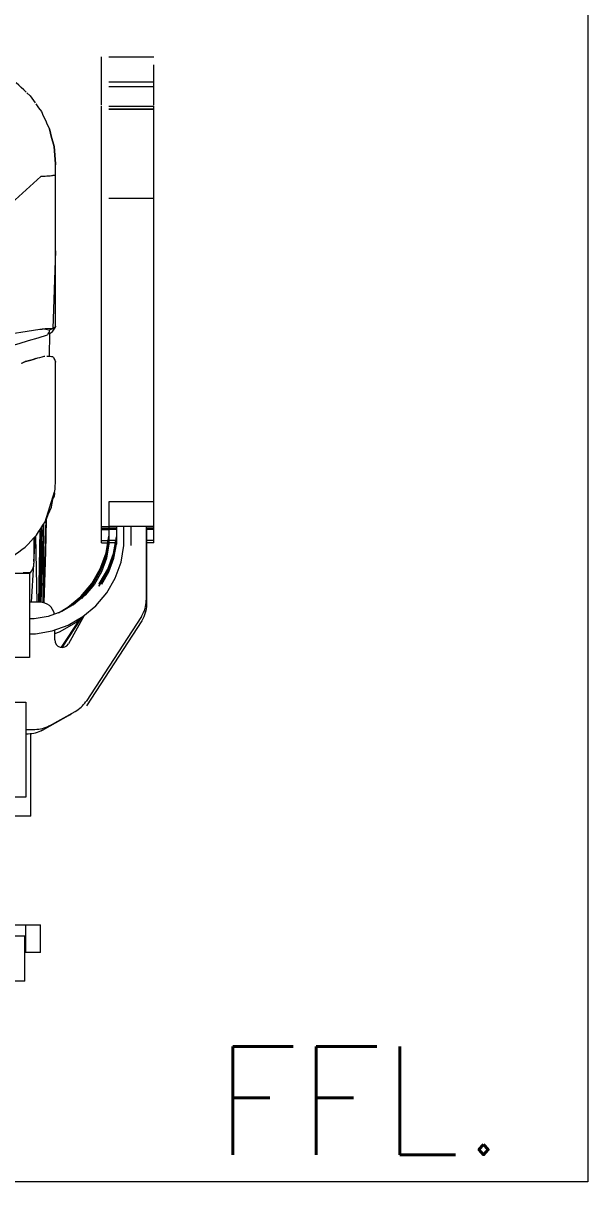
# Model space of a CAD drawing. Extents: x 3552052 to 4102982, y -707811 to -630695.
# Drawn here: x 3666683 to 3667204, y -700186 to -699116 of the extents above; entities that cross this region are included whole.
import ezdxf

# ---------------------------------------------------------------- set-up
doc = ezdxf.new("R2010")
doc.units = 0
doc.header["$LTSCALE"] = 6
doc.header["$MEASUREMENT"] = 0
for name, color, linetype, lineweight in [('ELE-SOCKET NMBERING', 7, 'CONTINUOUS', 9), ('EQP', 6, 'CONTINUOUS', 0), ('MEP_HVAC_RA_DUCT', 1, 'CONTINUOUS', 0)]:
    doc.layers.add(name, color=color, linetype=linetype, lineweight=lineweight)
doc.styles.add('Annotation', font='tahoma.ttf')

msp = doc.modelspace()

# ---------------------------------------------------------------- linework, layer by layer
at = {"layer": 'EQP'}
for p, q in [((3666755.5, -699146.8), (3666755.5, -699146.7)), ((3666755.5, -699154.3), (3666755.5, -699146.8)), ((3666762.4, -699146.7), (3666803.7, -699146.7)), ((3666755.5, -699170.1), (3666755.5, -699154.3)), ((3666803.7, -699170.1), (3666803.7, -699154.3)), ((3666755.5, -699174.5), (3666755.5, -699170.1)), ((3666762.4, -699170), (3666803.7, -699170)), ((3666803.7, -699174.5), (3666803.7, -699170.1)), ((3666689.6, -699182.9), (3666686.5, -699180.1)), ((3666755.5, -699191.5), (3666755.5, -699174.5)), ((3666803.7, -699174.5), (3666762.4, -699174.5)), ((3666803.7, -699191.5), (3666803.7, -699174.5)), ((3666689.6, -699182.9), (3666694.3, -699189.2)), ((3666755.5, -699195.3), (3666755.5, -699192.3)), ((3666755.5, -699277.7), (3666755.5, -699195.3)), ((3666762.4, -699192.3), (3666803.7, -699192.3)), ((3666762.4, -699195.3), (3666803.7, -699195.3)), ((3666803.7, -699195.3), (3666762.4, -699195.3)), ((3666803.7, -699195.3), (3666803.7, -699192.3)), ((3666803.7, -699277.7), (3666803.7, -699195.3)), ((3666711.4, -699228.7), (3666711.7, -699229.5)), ((3666713.1, -699245.5), (3666713.1, -699246.7)), ((3666713.1, -699246.7), (3666713.1, -699245.5)), ((3666713.1, -699246.7), (3666713.1, -699245.5)), ((3666755.5, -699557.7), (3666755.5, -699277.7)), ((3666803.7, -699277.7), (3666762.4, -699277.7)), ((3666803.7, -699557.7), (3666803.7, -699277.7)), ((3666713.1, -699326), (3666710.7, -699397.7)), ((3666539.3, -699423.9), (3666698.7, -699398.3)), ((3666710.7, -699397.7), (3666703.4, -699398.1)), ((3666707.5, -699423.3), (3666707.9, -699402.2)), ((3666712.7, -699396.5), (3666709.6, -699401)), ((3666710.7, -699397.7), (3666711.3, -699397.3)), ((3666712.7, -699396.5), (3666713.1, -699396)), ((3666713.1, -699396), (3666712.7, -699396.5)), ((3666713.1, -699395.6), (3666713.1, -699396)), ((3666702.5, -699423.3), (3666703.3, -699423.2)), ((3666704.9, -699423.1), (3666705.7, -699423.1)), ((3666710.7, -699423.7), (3666711, -699424.3)), ((3666713.1, -699428.2), (3666713.1, -699428.9)), ((3666713.1, -699428.9), (3666713.1, -699428.2)), ((3666713.1, -699428.9), (3666713.1, -699428.2)), ((3666703.5, -699576.3), (3666712.2, -699548.5)), ((3666711.7, -699552.7), (3666710.9, -699554.7)), ((3666712, -699549.4), (3666711.7, -699552.7)), ((3666755.5, -699580.4), (3666755.5, -699557.7)), ((3666762.4, -699557.7), (3666762.4, -699580.4)), ((3666803.7, -699557.7), (3666762.4, -699557.7)), ((3666803.7, -699580.4), (3666803.7, -699557.7)), ((3666704.4, -699574), (3666704.5, -699574.5)), ((3666704.5, -699574.5), (3666704.4, -699574.1)), ((3666704.4, -699574.1), (3666704.5, -699574.5)), ((3666704.5, -699574.5), (3666704.4, -699574.1)), ((3666698.6, -699584.2), (3666697.3, -699650.4)), ((3666697.9, -699650.4), (3666700.2, -699581.3)), ((3666699.2, -699650.5), (3666700.3, -699581.1)), ((3666699.8, -699650.6), (3666702.1, -699578.5)), ((3666702.1, -699578.4), (3666701.2, -699650.8)), ((3666755.5, -699580.7), (3666755.5, -699580.4)), ((3666755.5, -699582), (3666755.5, -699580.7)), ((3666755.5, -699580.7), (3666762.4, -699580.7)), ((3666755.5, -699582.2), (3666762.4, -699582.2)), ((3666755.5, -699583.2), (3666755.5, -699582.3)), ((3666755.5, -699583.2), (3666762.4, -699583.2)), ((3666755.5, -699593.5), (3666755.5, -699583.2)), ((3666762.4, -699580.4), (3666762.4, -699596.9)), ((3666803.7, -699580.4), (3666762.4, -699580.4)), ((3666762.4, -699580.4), (3666762.4, -699580.7)), ((3666762.4, -699580.7), (3666762.4, -699582)), ((3666769.2, -699580.7), (3666762.4, -699580.7)), ((3666769.2, -699582.2), (3666762.4, -699582.2)), ((3666762.4, -699582.3), (3666762.4, -699583.2)), ((3666769.2, -699583.2), (3666762.4, -699583.2)), ((3666762.4, -699583.2), (3666762.4, -699593.5)), ((3666769.2, -699580.4), (3666769.2, -699596.9)), ((3666776.2, -699598.1), (3666776.2, -699580.4)), ((3666783, -699598.1), (3666783, -699580.4)), ((3666796.8, -699580.4), (3666796.8, -699648.6)), ((3666803.7, -699580.7), (3666796.8, -699580.7)), ((3666803.7, -699582.2), (3666796.8, -699582.2)), ((3666803.7, -699583.2), (3666796.8, -699583.2)), ((3666797, -699583.2), (3666797, -699652.6)), ((3666803.7, -699580.7), (3666803.7, -699580.4)), ((3666803.7, -699582), (3666803.7, -699580.7)), ((3666803.7, -699583.2), (3666803.7, -699582.3)), ((3666803.7, -699593.5), (3666803.7, -699583.2)), ((3666693.2, -699613), (3666694.6, -699589.5)), ((3666693.2, -699591), (3666693.2, -699614.3)), ((3666694.7, -699589.4), (3666695.9, -699650.4)), ((3666755.5, -699595.7), (3666755.5, -699593.5)), ((3666755.5, -699593.5), (3666761.7, -699593.5)), ((3666755.5, -699595.7), (3666761.3, -699595.7)), ((3666759.7, -699604.9), (3666762.4, -699589.5)), ((3666762.4, -699590), (3666759.7, -699605.4)), ((3666762.4, -699591.4), (3666759.7, -699606.8)), ((3666762.4, -699591.8), (3666759.7, -699607.2)), ((3666762.4, -699596.9), (3666760.1, -699609.9)), ((3666762.4, -699593.5), (3666762.4, -699595.7)), ((3666768.6, -699593.5), (3666762.4, -699593.5)), ((3666768.2, -699595.7), (3666762.4, -699595.7)), ((3666769.2, -699589.6), (3666766.6, -699604.9)), ((3666766.6, -699605.4), (3666769.2, -699590.1)), ((3666766.6, -699606.8), (3666769.2, -699591.5)), ((3666766.6, -699607.2), (3666769.2, -699592)), ((3666766.9, -699609.9), (3666769.2, -699596.9)), ((3666773.5, -699613.5), (3666776.2, -699598.1)), ((3666803.7, -699593.5), (3666797, -699593.5)), ((3666803.7, -699595.7), (3666797, -699595.7)), ((3666803.7, -699595.7), (3666803.7, -699593.5)), ((3666754.4, -699619.6), (3666759.7, -699604.9)), ((3666759.7, -699605.4), (3666754.4, -699620)), ((3666759.7, -699606.8), (3666754.4, -699621.4)), ((3666759.7, -699607.2), (3666754.4, -699621.9)), ((3666759.7, -699605.4), (3666759.7, -699604.9)), ((3666759.7, -699607.2), (3666759.7, -699606.8)), ((3666766.6, -699604.9), (3666761.2, -699619.6)), ((3666761.2, -699620), (3666766.6, -699605.4)), ((3666761.2, -699621.4), (3666766.6, -699606.8)), ((3666761.2, -699621.9), (3666766.6, -699607.2)), ((3666766.6, -699605.4), (3666766.6, -699604.9)), ((3666691, -699650.4), (3666693.1, -699615.4)), ((3666760.1, -699609.9), (3666755.6, -699622.3)), ((3666762.4, -699622.3), (3666766.9, -699609.9)), ((3666768.1, -699628.2), (3666773.5, -699613.5)), ((3666579.9, -699623.8), (3666689.2, -699623.8)), ((3666689.2, -699623.8), (3666689.2, -699622.9)), ((3666689.2, -699623.8), (3666689.2, -699701.5)), ((3666746.5, -699633.1), (3666754.4, -699619.6)), ((3666754.4, -699620), (3666746.5, -699633.6)), ((3666754.4, -699621.4), (3666746.5, -699635)), ((3666754.4, -699621.9), (3666746.5, -699635.5)), ((3666755.6, -699622.3), (3666749, -699633.8)), ((3666761.2, -699619.6), (3666753.4, -699633.1)), ((3666753.4, -699633.6), (3666761.2, -699620)), ((3666753.4, -699635), (3666761.2, -699621.4)), ((3666753.4, -699635.5), (3666761.2, -699621.9)), ((3666754.4, -699620), (3666754.4, -699619.6)), ((3666754.4, -699621.9), (3666754.4, -699621.4)), ((3666755.8, -699633.8), (3666762.4, -699622.3)), ((3666760.3, -699641.7), (3666768.1, -699628.2)), ((3666761.2, -699620), (3666761.2, -699619.6)), ((3666761.2, -699621.9), (3666761.2, -699621.4)), ((3666736.5, -699645.1), (3666746.5, -699633.1)), ((3666746.5, -699633.6), (3666736.5, -699645.6)), ((3666746.5, -699635), (3666736.5, -699647)), ((3666746.5, -699635.5), (3666737, -699646.9)), ((3666749, -699633.8), (3666740.5, -699643.9)), ((3666746.5, -699633.6), (3666746.5, -699633.1)), ((3666746.5, -699635.5), (3666746.5, -699635)), ((3666753.4, -699633.6), (3666753.4, -699633.1)), ((3666753.4, -699635.5), (3666753.4, -699635)), ((3666698.6, -699650.4), (3666689.2, -699650.4)), ((3666724.5, -699655.1), (3666736.5, -699645.1)), ((3666736.5, -699645.6), (3666724.5, -699655.6)), ((3666736.5, -699647), (3666729.2, -699653.1)), ((3666740.5, -699643.9), (3666730.3, -699652.4)), ((3666736.5, -699645.6), (3666736.5, -699645.1)), ((3666736.5, -699647.3), (3666736.5, -699647)), ((3666750.2, -699653.7), (3666760.3, -699641.7)), ((3666718.9, -699659.1), (3666706.4, -699663.6)), ((3666715.8, -699660.2), (3666724.5, -699655.1)), ((3666724.5, -699655.6), (3666718, -699659.4)), ((3666730.3, -699652.4), (3666718.9, -699659.1)), ((3666724.5, -699655.6), (3666724.5, -699655.1)), ((3666738.3, -699663.7), (3666750.2, -699653.7)), ((3666693.4, -699665.9), (3666689.2, -699665.9)), ((3666706.4, -699663.6), (3666693.4, -699665.9)), ((3666710, -699676.9), (3666724.7, -699671.6)), ((3666716.8, -699677.8), (3666732.4, -699668.8)), ((3666718.7, -699692.1), (3666735.5, -699666.3)), ((3666736.7, -699665.2), (3666719.2, -699692.1)), ((3666724.7, -699671.6), (3666738.3, -699663.7)), ((3666739.5, -699662.7), (3666725, -699689)), ((3666732.4, -699668.8), (3666739.3, -699663)), ((3666792.3, -699663.6), (3666741.3, -699742.2)), ((3666792.6, -699667.6), (3666741.5, -699746.2)), ((3666689.2, -699679.6), (3666694.6, -699679.6)), ((3666694.6, -699679.6), (3666710, -699676.9)), ((3666712.3, -699685.3), (3666712.3, -699676.1)), ((3666712.3, -699679.5), (3666716.8, -699677.8)), ((3666689.2, -699701.5), (3666579.9, -699701.5)), ((3665800.4, -699742.9), (3666685.8, -699742.9)), ((3666685.8, -699742.9), (3666685.8, -699830.4)), ((3666701.1, -699768.5), (3666724.9, -699755.2)), ((3666707.4, -699764.5), (3666731.3, -699751.3)), ((3666687.4, -699767.9), (3666694.1, -699767.9)), ((3666685.8, -699771.9), (3666687.8, -699771.9)), ((3666690.2, -699848.1), (3666690.2, -699771.6)), ((3666685.8, -699830.4), (3665800.4, -699830.4)), ((3666690.2, -699848.1), (3666461.7, -699848.1)), ((3666654.5, -699948.3), (3666685.3, -699948.3)), ((3666685.3, -699948.3), (3666699.1, -699948.3)), ((3666685.3, -699948.3), (3666685.3, -699973.9)), ((3666699.1, -699973.9), (3666699.1, -699948.3)), ((3666670.2, -699958.5), (3666684.7, -699958.5)), ((3666684.7, -700000.5), (3666684.7, -699958.5)), ((3666685.3, -699973.9), (3666684.7, -699973.9)), ((3666699.1, -699973.9), (3666685.3, -699973.9)), ((3666684.7, -700000.5), (3666670.2, -700000.5))]:
    msp.add_line(p, q, dxfattribs=at)
at = {"layer": 'EQP', "flags": 128}
for points in [[(3666686.1, -699179.4), (3666683.7, -699177.3), (3666681.4, -699175.2), (3666679.1, -699173.1), (3666676.7, -699170.9)], [(3666694.8, -699190.2), (3666697.4, -699193.8), (3666700, -699197.4)], [(3666700, -699197.4), (3666701.8, -699201.3), (3666703.7, -699205.3), (3666705.5, -699209.2), (3666707.4, -699213.2)], [(3666707.4, -699213.2), (3666708.5, -699217.2), (3666709.5, -699221.3), (3666710.6, -699225.4), (3666711.7, -699229.5)], [(3666711.7, -699229.5), (3666710.6, -699225.4), (3666709.5, -699221.3), (3666708.5, -699217.2), (3666707.4, -699213.2)], [(3666711.7, -699229.5), (3666712, -699233.5), (3666712.4, -699237.5), (3666712.7, -699241.5), (3666713.1, -699245.5)], [(3666713.1, -699245.5), (3666712.7, -699241.5), (3666712.4, -699237.5), (3666712, -699233.5), (3666711.7, -699229.5)], [(3666713.1, -699245.5), (3666713.1, -699245.8), (3666713.1, -699246.1), (3666713.1, -699246.4)], [(3666713.1, -699246.4), (3666713.1, -699246.1), (3666713.1, -699245.8), (3666713.1, -699245.5)], [(3666713.1, -699255.7), (3666713.1, -699253.5), (3666713.1, -699251.2), (3666713.1, -699248.9), (3666713.1, -699246.7)], [(3666699.6, -699257.3), (3666686, -699269.7), (3666672.5, -699282.1), (3666659, -699294.5), (3666657, -699296.2)], [(3666704.9, -699257.1), (3666703.6, -699257.2), (3666702.2, -699257.2), (3666700.9, -699257.3), (3666699.6, -699257.3)], [(3666709.2, -699256.8), (3666708.2, -699256.9), (3666707.1, -699256.9), (3666706, -699257), (3666704.9, -699257.1)], [(3666712.1, -699256.3), (3666711.4, -699256.4), (3666710.7, -699256.5), (3666710, -699256.6), (3666709.2, -699256.8)], [(3666713.1, -699255.7), (3666712.8, -699255.9), (3666712.6, -699256), (3666712.3, -699256.1), (3666712.1, -699256.3)], [(3666713.1, -699326), (3666713.1, -699308.4), (3666713.1, -699290.9), (3666713.1, -699273.3), (3666713.1, -699255.7)], [(3666713.1, -699396), (3666713.1, -699378.5), (3666713.1, -699361), (3666713.1, -699343.5), (3666713.1, -699326)], [(3666670.6, -699414.1), (3666679.4, -699411.5), (3666688.1, -699408.8), (3666696.9, -699406.2), (3666705.7, -699403.5)], [(3666698.7, -699398.3), (3666699.9, -699398.2), (3666701, -699398.2)], [(3666707.3, -699399.1), (3666705.7, -699398.8), (3666704.2, -699398.5), (3666702.6, -699398.3), (3666701.1, -699398)], [(3666701.9, -699398.1), (3666702.2, -699398.1), (3666703.4, -699398.1)], [(3666707.1, -699401), (3666706.6, -699401.8), (3666706.1, -699402.7), (3666705.7, -699403.5)], [(3666707.3, -699399.1), (3666707.2, -699400), (3666707.1, -699400.8), (3666707, -699401.7), (3666706.9, -699402.6)], [(3666706.9, -699402.6), (3666707.3, -699402.4), (3666707.7, -699402.3), (3666708.1, -699402.1), (3666708.5, -699402)], [(3666707.3, -699399.1), (3666708.2, -699398.7), (3666709, -699398.4), (3666709.9, -699398), (3666710.7, -699397.7)], [(3666708.5, -699402), (3666708.8, -699401.7), (3666709.1, -699401.5), (3666709.3, -699401.3), (3666709.6, -699401)], [(3666711.3, -699397.2), (3666711.9, -699396.8), (3666712.5, -699396.4), (3666713.1, -699396)], [(3666713.1, -699396), (3666713, -699396.1), (3666712.9, -699396.2), (3666712.8, -699396.4), (3666712.7, -699396.5)], [(3666685.5, -699428.3), (3666687.8, -699427.6), (3666690.2, -699426.9), (3666692.5, -699426.2), (3666694.9, -699425.5)], [(3666694.9, -699425.5), (3666692.5, -699426.2), (3666690.2, -699426.9), (3666687.8, -699427.6), (3666685.5, -699428.3)], [(3666694.9, -699425.5), (3666696.8, -699424.9), (3666698.7, -699424.4), (3666700.6, -699423.8), (3666702.5, -699423.3)], [(3666705.7, -699423.1), (3666706.9, -699423.2), (3666708.2, -699423.4), (3666709.4, -699423.5), (3666710.7, -699423.7)], [(3666713.1, -699428.2), (3666712.7, -699427.2), (3666712.3, -699426.3), (3666711.9, -699425.3), (3666711.5, -699424.3)], [(3666685.5, -699428.3), (3666684.5, -699428.7), (3666683.5, -699429.2), (3666682.5, -699429.6), (3666681.5, -699430)], [(3666713.1, -699428.2), (3666713.1, -699428.4), (3666713.1, -699428.6), (3666713.1, -699428.7), (3666713.1, -699428.9)], [(3666713.1, -699428.9), (3666713.1, -699428.7), (3666713.1, -699428.6), (3666713.1, -699428.4), (3666713.1, -699428.2)], [(3666713.1, -699538), (3666713.1, -699510.7), (3666713.1, -699483.4), (3666713.1, -699456.2), (3666713.1, -699428.9)], [(3666712.4, -699548.1), (3666712.6, -699545.6), (3666712.7, -699543.1), (3666712.9, -699540.5), (3666713.1, -699538)], [(3666709.2, -699562.7), (3666710, -699559.1), (3666710.7, -699555.6), (3666711.4, -699552), (3666712.2, -699548.5)], [(3666703.5, -699576.3), (3666704.9, -699572.9), (3666706.4, -699569.5), (3666707.8, -699566.1), (3666709.2, -699562.7)], [(3666695.4, -699588.7), (3666697.4, -699585.6), (3666699.4, -699582.5), (3666701.5, -699579.4), (3666703.5, -699576.3)], [(3666702, -699650.9), (3666702.7, -699632.4), (3666703.6, -699603.5), (3666704.5, -699574.5)], [(3666704.5, -699574.5), (3666703.7, -699603.5), (3666702.8, -699632.4), (3666702.2, -699651)], [(3666702.2, -699651), (3666702.8, -699632.4), (3666703.7, -699603.5), (3666704.5, -699574.7)], [(3666704.5, -699574.7), (3666703.7, -699603.5), (3666702.8, -699632.4), (3666702.2, -699651)], [(3666704.3, -699574.5), (3666704.3, -699574.5), (3666704.4, -699574.5), (3666704.5, -699574.5), (3666704.5, -699574.5)], [(3666685.1, -699599.5), (3666687.7, -699596.8), (3666690.2, -699594.1), (3666692.8, -699591.4), (3666695.4, -699588.7)], [(3666673.1, -699608.3), (3666676.1, -699606.1), (3666679.1, -699603.9), (3666682.1, -699601.7), (3666685.1, -699599.5)]]:
    msp.add_lwpolyline(points, dxfattribs=at)
at = {"layer": 'EQP'}
for centre, radius, start, end in [((3666679.5, -699614.3), 13.7, 315.361, 0), ((3666698.6, -699664.2), 13.8, 11.0999, 90), ((3666769.3, -699648.6), 27.5, 327, 0), ((3666719.2, -699685.3), 6.88, 180, 327), ((3666717.9, -699727.2), 27.5, 299, 327), ((3666687.4, -699757.6), 10.3, 261.0645, 270), ((3666694.1, -699740.4), 27.5, 270, 299)]:
    msp.add_arc(centre, radius, start, end, dxfattribs=at)
for centre, major_axis, ratio, start_param, end_param in [((3666634.2, -699622.9), (-55, 0), 0.008727, 2.671622, 3.141593), ((3666711.6, -699731.2), (27.5, 0), 0.999962, 5.218534, 5.341275), ((3666687.8, -699744.4), (-27.5, 0), 0.999962, 1.570796, 2.076942)]:
    msp.add_ellipse(centre, major_axis=major_axis, ratio=ratio, start_param=start_param, end_param=end_param, dxfattribs=at)
at = {"layer": 'EQP', "extrusion": (0, 0, -1)}
msp.add_ellipse((3666769.5, -699652.6), major_axis=(-27.5, 0), ratio=0.999962, start_param=3.141593, end_param=3.717551, dxfattribs=at)
at = {"layer": 'MEP_HVAC_RA_DUCT', "color": 8, "linetype": 'ByBlock'}
msp.add_line((3667204.2, -696685.7), (3667204.2, -700185.7), dxfattribs=at)
msp.add_lwpolyline([(3667204.2, -700185.7), (3660644.2, -700185.7)], dxfattribs=at)

# ---------------------------------------------------------------- texts
at = {"layer": 'ELE-SOCKET NMBERING', "color": 0, "insert": (3666859.4, -700060.7), "char_height": 100.004, "width": 2358.602, "attachment_point": 1, "style": 'Annotation'}
msp.add_mtext('{\\Fromans|c0;FFL.}', dxfattribs=at)

doc.saveas('drawing.dxf')
